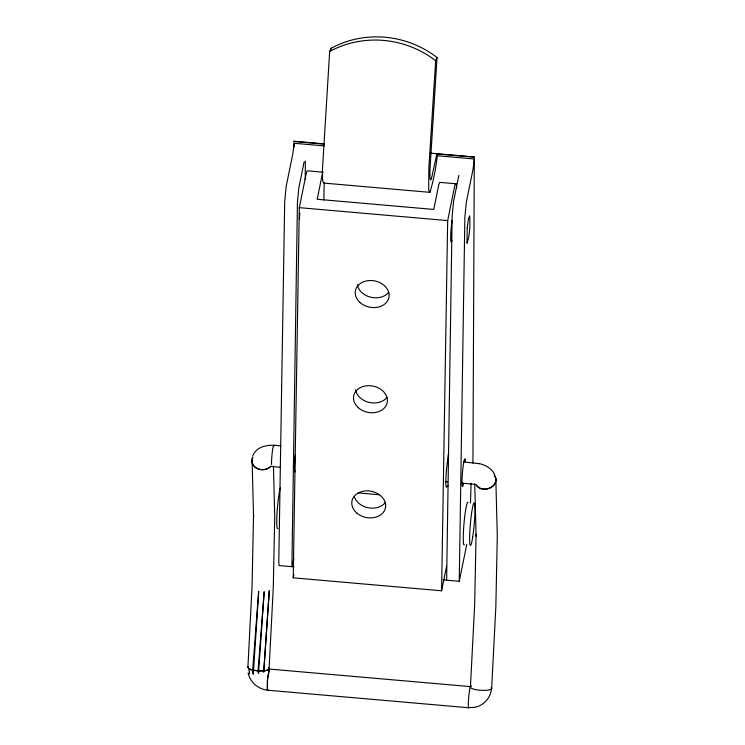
<?xml version="1.0" encoding="UTF-8"?>
<svg xmlns="http://www.w3.org/2000/svg" width="745" height="745" viewBox="0 0 745 745"><rect width="100%" height="100%" fill="white"/><g stroke="black" fill="none" stroke-linecap="round" stroke-linejoin="round"><path stroke-width="1.12" d="M294.238 146.97L294.135 143.273L324.271 145.899M305.245 179.368L305.329 163.108A10.681 0.959 -85 0 0 305.282 161.088M472.935 463.055L474.295 158.992L437.203 155.752L436.915 153.954L432.053 175.867A19.23 1.732 -85 0 1 430.247 164.943L437.045 57.505L431.951 53.836A96.133 92.538 23.7 0 0 336.572 45.52L331.069 48.257L329.672 51.433L322.352 171.015L322.669 181.016L323.982 183.102L429.958 192.35C433.46 180.43 436.067 168.147 437.203 155.752M446.59 566.2L441.589 590.776L293.223 577.831L299.304 207.65L305.934 175.075A21.363 1.918 -85 0 1 307.219 170.81L323.116 172.197A21.363 1.918 -85 0 0 321.831 176.463L317.184 199.269L433.767 209.438L438.405 186.632A21.363 1.918 -85 0 1 439.69 182.376L455.586 183.764M323.879 199.986L324.159 182.581M441.589 590.776L447.671 220.604L454.301 188.019A21.363 1.918 -85 0 1 456.657 187.908M470.458 503.043L471.11 483.263M269.075 669.196L273.285 587.479L274.728 516.602L273.452 466.109M470.44 686.769L474.649 605.052L476.092 534.174L476.102 536.111L474.751 483.831M491.635 688.613L495.844 606.896L497.288 536.028L495.825 478.588L494.801 475.897M269.038 668.926L267.585 670.137L263.739 670.835L263.739 671.981L269.271 590.822L263.739 671.981L263.572 670.845L258.645 670.863L258.496 673.312L258.068 670.835L264.186 591.726L258.496 673.312L258.068 670.826L253.542 670.258L258.701 591.241L252.676 670.09L253.272 674.02L253.542 670.258L258.068 670.835M299.434 218.9L299.779 213.219M330.92 50.567L331.069 48.257M437.045 57.505L435.648 60.68L428.859 167.96L428.654 190.264L429.958 192.35M294.135 143.273L292.887 153.461L286.164 186.501L284.702 201.439L278.788 561.516L279.077 565.557L294.098 566.861M474.295 158.992L473.056 169.18L466.333 202.23L464.861 217.158L459.246 581.277L443.07 579.861M253.542 670.249L253.272 674.02L252.676 670.081L249.64 669.15L249.463 673.908L248.96 668.833L247.908 667.101L248.728 668.731M448.406 453.826L447.009 465.159A16.017 1.443 -85 0 0 446.646 487.034L448.145 485.368M466.808 544.297L459.246 581.277M491.579 688.203C490.946 697.683 483.477 706.148 473.988 707.424M304.128 161.823L298.885 187.619L297.423 202.547L291.9 566.414L293.847 558.852M293.223 577.831L293.903 574.479M458.864 175.326L453.612 201.113L452.15 216.041L446.628 579.917M470.691 686.639L269.439 669.075L267.567 678.295L267.371 690.187L468.624 707.75M293.949 141.215L293.996 141.699L293.949 141.215L323.982 143.841M474.118 156.934L474.155 157.418L474.118 156.934L430.228 153.107M269.187 669.094L267.325 681.07L267.371 690.187M267.93 689.442L267.623 690.177C258.301 689.293 250.078 682.224 248.094 673.024M252.741 455.959C256.988 444.886 270.845 444.197 280.828 446.004M248.541 666.728L247.899 667.455L252.089 585.626L253.533 514.758L253.551 516.685L252.136 462.086M252.806 457.383A10.681 9.126 -3.6 0 0 252.881 464.368C256.42 470.952 266.468 471.389 271.236 465.97M270.407 466.705C265.742 470.989 257.537 470.719 253.561 465.634A10.681 9.126 -3.6 0 1 252.76 457.234M329.672 51.433L335.175 48.695A96.133 92.538 23.7 0 1 430.554 57.011L435.648 60.68M263.572 670.845L258.645 670.863M263.739 670.835L265.164 670.705A10.681 2.598 3.7 0 0 268.237 667.818M468.633 707.648L474.397 707.405M271.534 464.433L271.534 464.424A10.681 0.959 -85 0 1 272.474 450.669A10.681 0.959 -85 0 1 274.067 446.106M293.847 141.466L323.982 144.102M436.915 153.954L474.016 157.186M299.304 207.65L447.671 220.604M463.669 461.956L479.51 463.679M271.925 466.519L280.018 467.227M445.417 481.652L447.726 481.857M461.611 483.067L474.835 484.334M358.289 492.939L379.065 494.745M252.676 670.09L249.64 669.15L250.171 669.401M479.147 463.576C485.544 464.982 492.082 468.54 494.745 474.816M494.093 474.891C501.962 485.768 481.987 495.053 475.925 484.623M476.428 485.2C481.931 492.845 497.083 488.646 495.825 478.588M468.884 707.629A10.579 0.95 -85 0 1 468.698 697.245A10.579 0.95 -85 0 1 470.682 686.741M491.179 687.505A10.681 2.598 3.7 0 1 480.171 690.233A10.681 2.598 3.7 0 1 471.548 685.931M463.539 483.542A13.885 1.248 -85 0 1 461.984 481.996A13.885 1.248 -85 0 1 463.595 463.306A13.885 1.248 -85 0 1 465.429 461.593M464.358 544.707A21.363 1.918 -85 0 1 463.995 523.716A21.363 1.918 -85 0 1 468 502.512M295.253 471.706A13.885 1.248 -85 0 1 295.337 454.701M277.838 528.438A21.363 1.918 -85 0 1 277.065 512.951A21.363 1.918 -85 0 1 280.362 487.724M451.945 240.421A13.885 1.248 -85 0 1 450.688 237.422A13.885 1.248 -85 0 1 452.057 220.418M385.286 502.614A17.088 13.373 11.5 0 1 368.272 507.755A17.088 13.373 11.5 0 1 354.275 496.654M387.009 397.448A17.088 13.373 11.5 0 1 368.915 402.356A17.088 13.373 11.5 0 1 355.598 389.728M388.741 292.291A17.088 13.373 11.5 0 1 370.637 297.19A17.088 13.373 11.5 0 1 357.321 284.571M467.227 227.83L466.975 243.298C469.993 234.638 470.17 224.971 469.667 215.854L468.493 218.639L467.227 227.83M253.421 669.979L252.779 669.848L253.421 669.979M249.575 668.796L249.016 668.526L249.575 668.796M472.703 537.052A21.363 1.918 -85 0 0 474.351 503.061A21.363 1.918 -85 0 0 469.797 532.405A21.363 1.918 -85 0 0 472.703 537.052M356.576 512.849A17.088 13.373 11.5 0 0 385.044 509.291A17.088 13.373 11.5 0 0 364.547 490.992A17.088 13.373 11.5 0 0 356.576 512.849M358.298 407.683A17.088 13.373 11.5 0 0 386.767 404.125A17.088 13.373 11.5 0 0 366.27 385.826A17.088 13.373 11.5 0 0 358.298 407.683M360.031 302.526A17.088 13.373 11.5 0 0 388.499 298.969A17.088 13.373 11.5 0 0 368.002 280.669A17.088 13.373 11.5 0 0 360.031 302.526"/></g></svg>
